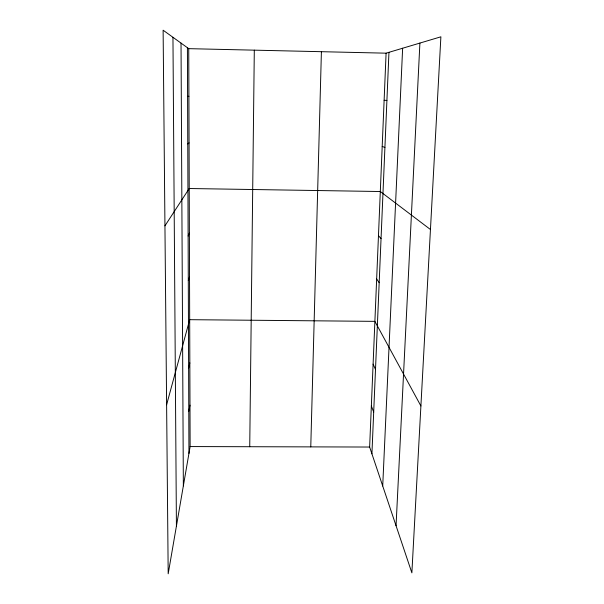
<?xml version="1.0" encoding="UTF-8"?>
<svg xmlns="http://www.w3.org/2000/svg" width="604" height="604" viewBox="0 0 604 604"><rect width="100%" height="100%" fill="white"/><g stroke="black" fill="none" stroke-linecap="round" stroke-linejoin="round"><path stroke-width="0.91" d="M249.731 446.726L254.307 50.162M310.766 446.885L321.404 51.695M369.64 447.036L386.092 53.175L440.882 36.806L411.868 572.849L369.64 447.036L190.132 446.567L168.191 573.8L163.118 30.2L188.735 48.66L386.092 53.175M371.921 453.823L388.953 52.322M382.717 485.986L402.634 48.229M396.05 525.729L419.901 43.073M188.788 411.264L189.981 405.156M188.622 368.206L189.837 362.868M166.613 404.771L189.686 319.682L374.888 321.358L420.897 405.964M188.289 280.588L189.535 276.874M188.123 236.021L189.384 233.159M164.945 225.843L189.226 188.516L380.316 191.521L430.448 229.512M187.768 143.933L189.067 142.906M187.595 96.353L188.909 96.3M384.121 100.287L386.907 100.43M382.196 146.387L384.914 147.482M378.466 235.703L381.048 238.588M376.662 278.973L379.176 282.695M373.106 364.121L375.499 369.437M371.354 406.009L373.695 412.079M172.955 37.289L176.421 526.054M181.026 43.103L183.352 485.873M187.406 47.701L188.946 453.415M188.735 48.66L190.132 446.567"/></g></svg>
